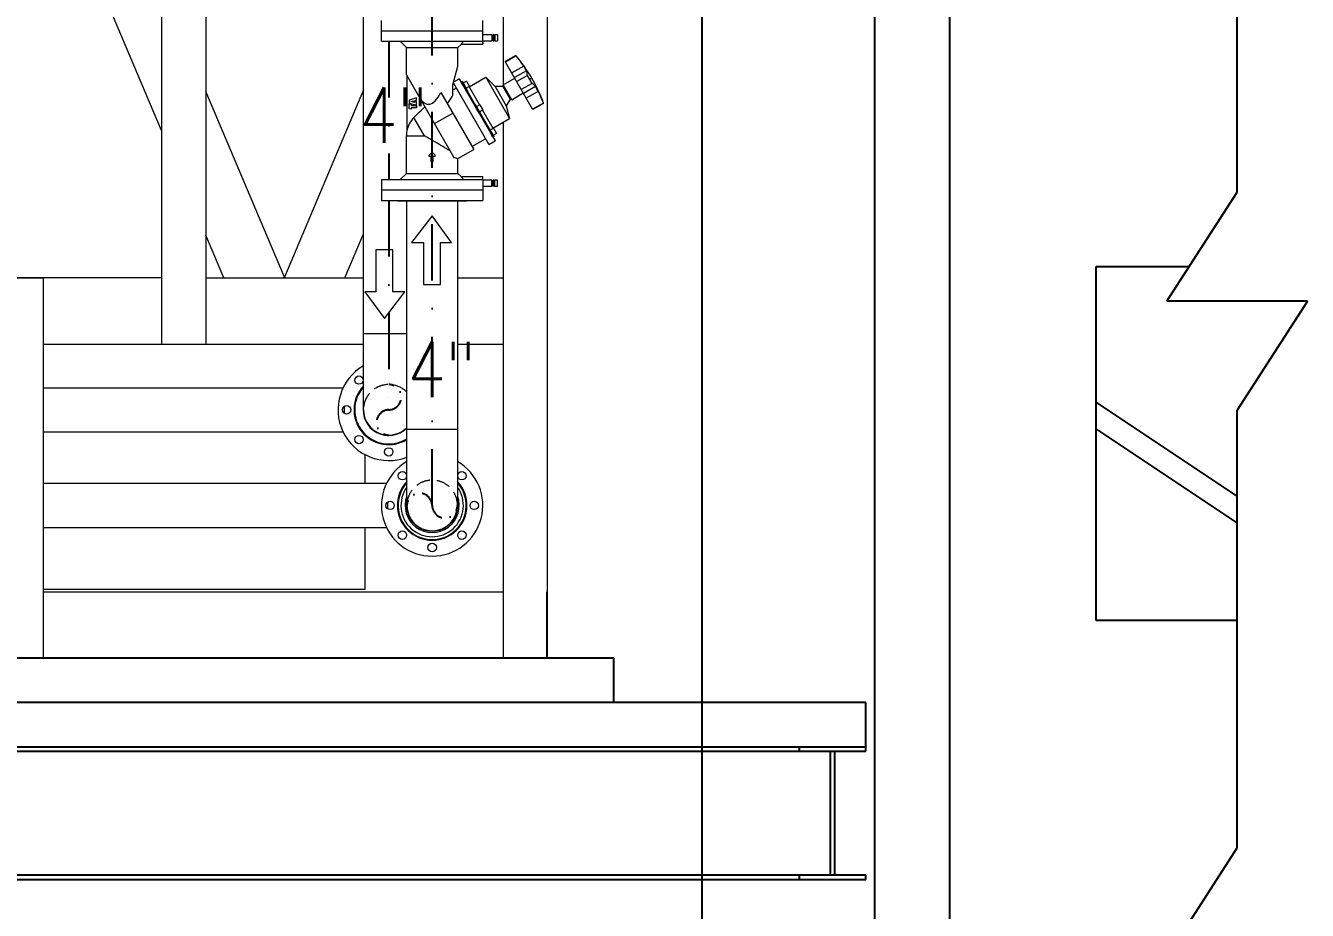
# Model space of a CAD drawing. Header units: millimetres. Extents: x -312439 to 477422, y -331570 to 212570.
# Drawn here: x 350482 to 353376, y 185744 to 187743 of the extents above; entities that cross this region are included whole.
import ezdxf

# ---------------------------------------------------------------- set-up
doc = ezdxf.new("R2010")
doc.units = ezdxf.units.MM
doc.linetypes.add('DASHDOT', pattern=[25.4, 12.7, -6.35, 0, -6.35])
doc.linetypes.add('HIDDEN', pattern=[9.525, 6.35, -3.175])
doc.layers.add('ARCONDTEXTO', color=4, linetype='Continuous')
doc.styles.add('ROMANS', font='romans.shx', dxfattribs={"height": 187.5})

msp = doc.modelspace()

# ---------------------------------------------------------------- linework, layer by layer
at = {"color": 1, "linetype": 'Continuous', "extrusion": (0, 1, 0)}
for p, q in [((352568.512, 184797.744, 0), (352568.512, 189138.975, 0)), ((352398.512, 188928.975, 0), (352398.512, 184590.106, 0)), ((352898.512, 187198.975, 0), (353109.108, 187198.975, 0)), ((352898.512, 186398.975, 0), (352898.512, 187198.975, 0)), ((353216.986, 186680.039, 0), (352898.512, 186892.355, 0)), ((353216.986, 186619.947, 0), (352898.512, 186832.262, 0)), ((353216.986, 186398.975, 0), (352898.512, 186398.975, 0)), ((352378.512, 186103.897, 0), (352378.512, 186213.897, 0)), ((341758.512, 186113.897, 0), (352378.512, 186113.897, 0)), ((352228.512, 186113.897, 0), (352228.512, 186103.897, 0)), ((352298.512, 186103.897, 0), (352298.512, 185823.897, 0)), ((352308.512, 185823.897, 0), (352308.512, 186103.897, 0)), ((352378.512, 185823.897, 0), (341758.512, 185823.897, 0)), ((352228.512, 185823.897, 0), (352228.512, 185813.897, 0)), ((352378.512, 185813.897, 0), (352378.512, 185823.897, 0))]:
    msp.add_line(p, q, dxfattribs=at)
at = {"color": 6, "linetype": 'DASHDOT', "ltscale": 10}
msp.add_line((351399.752, 186658.897, 0), (351399.752, 188418.657, 0), dxfattribs=at)
at = {"color": 2}
for p, q in [((353216.986, 187366.441, 0), (353216.986, 188355.18, 0)), ((353058.412, 187120.275, 0), (353216.986, 187366.441, 0)), ((353375.56, 187120.275, 0), (353058.412, 187120.275, 0)), ((353375.56, 187120.275, 0), (353216.986, 186874.11, 0)), ((353216.986, 185885.371, 0), (353216.986, 186874.11, 0)), ((353058.412, 185639.205, 0), (353216.986, 185885.371, 0))]:
    msp.add_line(p, q, dxfattribs=at)
at = {"color": 3, "linetype": 'Continuous', "lineweight": 0, "extrusion": (0, 1, 0)}
for p, q in [((350788.778, 187505.873, 0), (350506.085, 188175.029, 0)), ((350888.778, 188175.029, 0), (350888.778, 187023.055, 0)), ((351559.752, 188043.219, 0), (351559.752, 187605.661, 0)), ((351659.752, 188043.219, 0), (351659.752, 186313.897, 0)), ((350788.778, 187903.816, 0), (350788.778, 187023.055, 0)), ((351066.025, 187174.654, 0), (350888.778, 187594.212, 0)), ((351244.602, 187597.36, 0), (351066.025, 187174.654, 0)), ((351559.752, 187524.41, 0), (351559.752, 186313.897, 0)), ((351202.669, 187173.055, 0), (351244.602, 187272.313, 0)), ((350929.38, 187173.055, 0), (350888.778, 187269.165, 0)), ((350422.503, 187173.262, 0), (350521.49, 187173.262, 0)), ((350788.778, 187173.055, 0), (350422.503, 187173.055, 0)), ((350521.49, 187173.262, 0), (350521.49, 186313.897, 0)), ((350888.778, 187173.055, 0), (351244.602, 187173.055, 0)), ((351062.241, 187173.055, 0), (351066.025, 187174.654, 0)), ((351066.025, 187173.568, 0), (351064.811, 187173.055, 0)), ((351066.025, 187174.654, 0), (351069.808, 187173.055, 0)), ((351067.239, 187173.055, 0), (351066.025, 187173.568, 0)), ((351456.902, 187173.055, 0), (351559.752, 187173.055, 0)), ((350521.49, 187023.055, 0), (351244.602, 187023.055, 0)), ((351456.902, 187023.055, 0), (351559.752, 187023.055, 0)), ((350521.49, 186924.897, 0), (351198.746, 186924.897, 0)), ((350521.49, 186824.897, 0), (351198.746, 186824.897, 0)), ((350521.49, 186708.897, 0), (351296.746, 186708.897, 0)), ((350521.49, 186608.897, 0), (351296.746, 186608.897, 0)), ((351248.588, 186469.866, 0), (351248.588, 186608.897, 0)), ((350521.49, 186469.866, 0), (351248.588, 186469.866, 0)), ((350521.49, 186463.897, 0), (351559.752, 186463.897, 0)), ((351658.752, 186314.897, 0), (351658.752, 186463.897, 0)), ((351658.752, 186463.897, 0), (351659.752, 186463.897, 0)), ((351559.752, 186314.897, 0), (351658.752, 186314.897, 0))]:
    msp.add_line(p, q, dxfattribs=at)
at = {"color": 5, "linetype": 'Continuous', "lineweight": 0, "extrusion": (0, 1, 0)}
for p, q in [((351244.602, 186874.897, 0), (351244.602, 188008.692, 0)), ((351285.252, 187707.648, 0), (351285.252, 187754.661, 0)), ((351514.252, 187722.898, 0), (351514.252, 187754.661, 0)), ((351285.252, 187730.861, 0), (351514.252, 187730.861, 0)), ((351285.252, 187707.648, 0), (351513.61, 187707.648, 0)), ((351341.461, 187693.596, 0), (351327.409, 187707.648, 0)), ((351514.252, 187722.898, 0), (351534.549, 187722.898, 0)), ((351514.252, 187708.637, 0), (351534.549, 187708.637, 0)), ((351514.252, 187701.195, 0), (351514.252, 187708.637, 0)), ((351534.549, 187722.898, 0), (351534.549, 187708.637, 0)), ((351534.549, 187719.931, 0), (351537.672, 187719.931, 0)), ((351534.549, 187711.604, 0), (351537.672, 187711.604, 0)), ((351537.672, 187722.794, 0), (351537.672, 187708.741, 0)), ((351537.672, 187722.794, 0), (351538.713, 187722.794, 0)), ((351537.672, 187708.741, 0), (351538.713, 187708.741, 0)), ((351538.713, 187722.794, 0), (351538.713, 187708.741, 0)), ((351538.713, 187722.013, 0), (351540.274, 187722.013, 0)), ((351538.713, 187709.522, 0), (351540.274, 187709.522, 0)), ((351540.274, 187722.013, 0), (351541.211, 187722.95, 0)), ((351540.274, 187722.013, 0), (351540.274, 187709.522, 0)), ((351540.274, 187709.522, 0), (351541.211, 187708.585, 0)), ((351541.211, 187722.95, 0), (351541.211, 187708.585, 0)), ((351541.211, 187722.95, 0), (351547.04, 187722.95, 0)), ((351541.211, 187708.585, 0), (351547.04, 187708.585, 0)), ((351547.04, 187722.95, 0), (351547.04, 187708.585, 0)), ((351341.461, 187631.449, 0), (351341.461, 187693.596, 0)), ((351341.461, 187693.596, 0), (351458.043, 187693.596, 0)), ((351458.043, 187693.596, 0), (351465.641, 187701.195, 0)), ((351458.043, 187651.505, 0), (351458.043, 187693.596, 0)), ((351465.641, 187701.195, 0), (351514.252, 187701.195, 0)), ((351446.593, 187608.773, 0), (351458.043, 187651.505, 0)), ((351588.898, 187675.374, 0), (351564.591, 187661.34, 0)), ((351565.027, 187660.584, 0), (351564.591, 187661.34, 0)), ((351589.335, 187674.617, 0), (351565.027, 187660.584, 0)), ((351626.608, 187553.922, 0), (351565.027, 187660.584, 0)), ((351606.384, 187651.493, 0), (351579.303, 187635.858, 0)), ((351589.335, 187674.617, 0), (351588.898, 187675.374, 0)), ((351612.499, 187640.902, 0), (351606.384, 187651.493, 0)), ((351341.461, 187631.449, 0), (351449.046, 187445.106, 0)), ((351342.502, 187629.646, 0), (351342.502, 187504.398, 0)), ((351448.519, 187615.961, 0), (351460.57, 187622.918, 0)), ((351460.57, 187622.918, 0), (351541.761, 187482.292, 0)), ((351466.03, 187615.121, 0), (351460.57, 187622.918, 0)), ((351483.324, 187604.325, 0), (351520.901, 187626.02, 0)), ((351541.704, 187605.217, 0), (351520.901, 187626.02, 0)), ((351520.901, 187626.02, 0), (351574.612, 187532.99, 0)), ((351560.047, 187608.837, 0), (351586.189, 187623.93, 0)), ((351612.499, 187640.902, 0), (351585.417, 187625.267, 0)), ((351614.921, 187630.301, 0), (351590.613, 187616.267, 0)), ((351625.33, 187612.272, 0), (351614.921, 187630.301, 0)), ((351624.664, 187623.907, 0), (351620.125, 187621.287, 0)), ((351419.236, 187591.669, 0), (351493.586, 187462.891, 0)), ((351446.593, 187586.061, 0), (351446.593, 187608.773, 0)), ((351446.593, 187597.421, 0), (351453.964, 187601.676, 0)), ((351447.63, 187612.646, 0), (351527.608, 187474.121, 0)), ((351468.016, 187616.267, 0), (351465.404, 187614.76, 0)), ((351480.447, 187594.736, 0), (351468.016, 187616.267, 0)), ((351470.618, 187611.76, 0), (351468.645, 187610.621, 0)), ((351477.049, 187617.276, 0), (351469.837, 187613.112, 0)), ((351475.822, 187602.746, 0), (351473.849, 187601.606, 0)), ((351483.815, 187605.557, 0), (351476.603, 187601.393, 0)), ((351477.049, 187617.276, 0), (351483.815, 187605.557, 0)), ((351478.507, 187595.124, 0), (351497.378, 187562.438, 0)), ((351483.324, 187604.325, 0), (351482.201, 187604.626, 0)), ((351483.324, 187604.325, 0), (351506.797, 187563.669, 0)), ((351541.704, 187605.217, 0), (351566.998, 187561.407, 0)), ((351558.983, 187605.217, 0), (351541.704, 187605.217, 0)), ((351558.983, 187605.217, 0), (351561.348, 187606.583, 0)), ((351558.983, 187605.217, 0), (351575.638, 187576.371, 0)), ((351579.304, 187575.483, 0), (351560.047, 187608.837, 0)), ((351579.304, 187575.483, 0), (351605.446, 187590.576, 0)), ((351625.33, 187612.272, 0), (351601.022, 187598.238, 0)), ((351633.299, 187604.874, 0), (351606.218, 187589.239, 0)), ((351639.414, 187594.283, 0), (351612.333, 187578.648, 0)), ((351639.414, 187594.283, 0), (351633.299, 187604.874, 0)), ((351364.361, 187579.408, 0), (351347.706, 187574.469, 0)), ((351347.706, 187574.469, 0), (351347.706, 187567.841, 0)), ((351347.706, 187567.841, 0), (351364.361, 187562.902, 0)), ((351347.706, 187555.123, 0), (351347.706, 187566.454, 0)), ((351347.706, 187566.454, 0), (351352.305, 187565.084, 0)), ((351351.834, 187571.158, 0), (351364.361, 187574.151, 0)), ((351360.063, 187569.212, 0), (351351.834, 187571.158, 0)), ((351352.305, 187565.084, 0), (351352.305, 187562.392, 0)), ((351352.305, 187562.392, 0), (351364.361, 187562.392, 0)), ((351360.063, 187572.462, 0), (351360.063, 187569.212, 0)), ((351364.361, 187571.158, 0), (351360.063, 187572.462, 0)), ((351364.361, 187574.151, 0), (351364.361, 187579.408, 0)), ((351364.361, 187562.902, 0), (351364.361, 187571.158, 0)), ((351364.361, 187562.392, 0), (351364.361, 187557.431, 0)), ((351498.665, 187563.181, 0), (351496.692, 187562.042, 0)), ((351509.074, 187545.152, 0), (351498.665, 187563.181, 0)), ((351507.698, 187564.19, 0), (351500.487, 187560.026, 0)), ((351507.698, 187564.19, 0), (351514.464, 187552.471, 0)), ((351575.638, 187576.371, 0), (351566.998, 187561.407, 0)), ((351566.998, 187561.407, 0), (351574.612, 187532.99, 0)), ((351575.638, 187576.371, 0), (351578.003, 187577.736, 0)), ((351650.916, 187567.956, 0), (351626.608, 187553.922, 0)), ((351651.353, 187567.2, 0), (351627.045, 187553.166, 0)), ((351651.353, 187567.2, 0), (351650.916, 187567.956, 0)), ((351352.305, 187553.774, 0), (351347.706, 187555.123, 0)), ((351352.305, 187557.431, 0), (351352.305, 187553.774, 0)), ((351364.361, 187557.431, 0), (351352.305, 187557.431, 0)), ((351382.331, 187494.054, 0), (351358.593, 187535.17, 0)), ((351405.041, 187521.324, 0), (351446.147, 187545.057, 0)), ((351509.074, 187545.152, 0), (351507.101, 187544.013, 0)), ((351514.464, 187552.471, 0), (351507.253, 187548.307, 0)), ((351507.787, 187544.409, 0), (351526.658, 187511.723, 0)), ((351513.563, 187551.95, 0), (351537.035, 187511.295, 0)), ((351537.035, 187511.295, 0), (351574.612, 187532.99, 0)), ((351627.045, 187553.166, 0), (351626.608, 187553.922, 0)), ((351539.724, 187492.066, 0), (351527.293, 187513.597, 0)), ((351531.917, 187505.587, 0), (351529.943, 187504.448, 0)), ((351538.348, 187511.103, 0), (351531.136, 187506.94, 0)), ((351537.035, 187511.295, 0), (351536.734, 187510.172, 0)), ((351538.348, 187511.103, 0), (351545.114, 187499.384, 0)), ((351341.461, 187409.012, 0), (351341.461, 187494.054, 0)), ((351341.461, 187494.054, 0), (351382.331, 187494.054, 0)), ((351489.682, 187469.652, 0), (351520.061, 187487.192, 0)), ((351527.608, 187474.121, 0), (351541.761, 187482.292, 0)), ((351537.121, 187496.573, 0), (351535.148, 187495.433, 0)), ((351539.724, 187492.066, 0), (351537.112, 187490.558, 0)), ((351537.738, 187490.919, 0), (351541.761, 187482.292, 0)), ((351545.114, 187499.384, 0), (351537.902, 187495.221, 0)), ((351393.248, 187450.457, 0), (351399.753, 187456.959, 0)), ((351393.248, 187447.168, 0), (351393.248, 187450.457, 0)), ((351397.805, 187447.168, 0), (351393.248, 187447.168, 0)), ((351397.805, 187434.722, 0), (351397.805, 187447.168, 0)), ((351399.753, 187456.959, 0), (351406.259, 187450.457, 0)), ((351406.259, 187447.168, 0), (351401.698, 187447.168, 0)), ((351401.698, 187434.722, 0), (351401.698, 187447.168, 0)), ((351406.259, 187447.168, 0), (351406.259, 187450.457, 0)), ((351458.043, 187442.371, 0), (351493.586, 187462.891, 0)), ((351401.698, 187434.722, 0), (351397.805, 187434.722, 0)), ((351458.043, 187409.012, 0), (351458.043, 187442.371, 0)), ((351285.252, 187394.959, 0), (351513.61, 187394.959, 0)), ((351285.252, 187394.959, 0), (351285.252, 187347.947, 0)), ((351341.461, 187409.012, 0), (351327.409, 187394.959, 0)), ((351341.461, 187409.012, 0), (351458.043, 187409.012, 0)), ((351458.043, 187409.012, 0), (351465.641, 187401.413, 0)), ((351514.252, 187401.413, 0), (351465.641, 187401.413, 0)), ((351514.252, 187393.971, 0), (351514.252, 187401.413, 0)), ((351534.549, 187393.971, 0), (351514.252, 187393.971, 0)), ((351534.549, 187379.71, 0), (351534.549, 187393.971, 0)), ((351537.672, 187391.004, 0), (351534.549, 187391.004, 0)), ((351537.672, 187379.814, 0), (351537.672, 187393.866, 0)), ((351538.713, 187393.866, 0), (351537.672, 187393.866, 0)), ((351538.713, 187379.814, 0), (351538.713, 187393.866, 0)), ((351540.274, 187393.086, 0), (351538.713, 187393.086, 0)), ((351540.274, 187393.086, 0), (351541.211, 187394.023, 0)), ((351540.274, 187380.595, 0), (351540.274, 187393.086, 0)), ((351541.211, 187379.658, 0), (351541.211, 187394.023, 0)), ((351547.04, 187394.023, 0), (351541.211, 187394.023, 0)), ((351547.04, 187379.658, 0), (351547.04, 187394.023, 0)), ((351285.252, 187371.747, 0), (351514.252, 187371.747, 0)), ((351534.549, 187379.71, 0), (351514.252, 187379.71, 0)), ((351514.252, 187379.71, 0), (351514.252, 187347.947, 0)), ((351537.672, 187382.677, 0), (351534.549, 187382.677, 0)), ((351538.713, 187379.814, 0), (351537.672, 187379.814, 0)), ((351540.274, 187380.595, 0), (351538.713, 187380.595, 0)), ((351540.274, 187380.595, 0), (351541.211, 187379.658, 0)), ((351547.04, 187379.658, 0), (351541.211, 187379.658, 0)), ((351285.252, 187347.947, 0), (351514.252, 187347.947, 0)), ((351322.852, 187346.347, 0), (351321.252, 187347.947, 0)), ((351476.652, 187346.347, 0), (351322.852, 187346.347, 0)), ((351342.602, 186658.897, 0), (351342.602, 187346.347, 0)), ((351456.902, 187346.347, 0), (351456.902, 186658.897, 0)), ((351476.652, 187346.347, 0), (351478.252, 187347.947, 0)), ((351342.602, 187046.347, 0), (351244.602, 187046.347, 0)), ((351201.752, 186866.819, 0), (351201.752, 186882.975, 0)), ((351456.902, 186830.347, 0), (351342.602, 186830.347, 0)), ((351248.588, 186708.897, 0), (351248.588, 186773.487, 0)), ((351299.752, 186650.819, 0), (351299.752, 186666.975, 0)), ((341758.512, 185813.897, 0), (352378.512, 185813.897, 0))]:
    msp.add_line(p, q, dxfattribs=at)
at = {"color": 1, "linetype": 'Continuous', "extrusion": (-1.96573e-18, -6.77431e-32, -1)}
msp.add_line((352008.512, 187768.975, 0), (352008.512, 184704.679, 0), dxfattribs=at)
at = {"color": 6, "linetype": 'DASHDOT', "ltscale": 10, "extrusion": (0, 1, 0)}
for p, q in [((351301.749, 187707.648, 0), (351301.75, 187394.959, 0)), ((351301.75, 187347.947, 0), (351301.752, 186874.897, 0))]:
    msp.add_line(p, q, dxfattribs=at)
at = {"color": 4, "linetype": 'Continuous', "lineweight": 0}
for p, q in [((351399.572, 187313.151, 0), (351353.272, 187253.073, 0)), ((351443.426, 187253.073, 0), (351399.572, 187313.151, 0)), ((351353.272, 187253.073, 0), (351380.394, 187253.073, 0)), ((351380.394, 187253.073, 0), (351380.394, 187157.754, 0)), ((351418.749, 187157.754, 0), (351418.749, 187253.073, 0)), ((351418.749, 187253.073, 0), (351443.426, 187253.073, 0)), ((351380.394, 187157.754, 0), (351418.749, 187157.754, 0))]:
    msp.add_line(p, q, dxfattribs=at)
at = {"color": 1, "linetype": 'Continuous', "lineweight": 0}
for p, q in [((351272.663, 187236.59, 0), (351272.663, 187141.27, 0)), ((351311.018, 187236.59, 0), (351272.663, 187236.59, 0)), ((351311.018, 187141.27, 0), (351311.018, 187236.59, 0)), ((351247.986, 187141.27, 0), (351291.841, 187081.192, 0)), ((351272.663, 187141.27, 0), (351247.986, 187141.27, 0)), ((351291.841, 187081.192, 0), (351338.141, 187141.27, 0)), ((351338.141, 187141.27, 0), (351311.018, 187141.27, 0))]:
    msp.add_line(p, q, dxfattribs=at)
at = {"extrusion": (0, 1, 0)}
for p, q in [((351809.752, 186313.897, 0), (350422.503, 186313.897, 0)), ((351809.752, 186213.897, 0), (351809.752, 186313.897, 0)), ((352378.512, 186213.897, 0), (341758.512, 186213.897, 0))]:
    msp.add_line(p, q, dxfattribs=at)
at = {"color": 1, "linetype": 'Continuous', "extrusion": (-1.0019e-18, -8.79619e-33, -1)}
msp.add_line((352378.512, 186213.897, 0), (341758.512, 186213.897, 0), dxfattribs=at)
at = {"color": 1, "linetype": 'Continuous', "extrusion": (-1.30866e-18, -6.9466e-33, -1)}
for p, q in [((341758.512, 186103.897, 0), (352378.512, 186103.897, 0)), ((341758.512, 185813.897, 0), (352378.512, 185813.897, 0))]:
    msp.add_line(p, q, dxfattribs=at)
at = {"color": 5, "linetype": 'Continuous', "lineweight": 0}
for centre in [(351234.577, 186942.072, 0), (351206.752, 186874.897, 0), (351234.577, 186807.722, 0), (351301.752, 186779.897, 0), (351332.577, 186726.072, 0), (351466.927, 186726.072, 0), (351304.752, 186658.897, 0), (351494.752, 186658.897, 0), (351332.577, 186591.722, 0), (351466.927, 186591.722, 0), (351399.752, 186563.897, 0)]:
    msp.add_circle(centre, 9.5, dxfattribs=at)
for centre, radius, start, end in [((351300.141, 187436.544, 0), 374.727, 20.405932, 39.594077), ((351399.752, 187494.054, 0), 58.177, 135.030075, 169.75839), ((351399.752, 187494.054, 0), 58.291, 169.155937, 180), ((351301.752, 186874.897, 0), 114.5, 119.942236, 290.901874), ((351301.752, 186874.897, 0), 78.5, 136.721117, 301.35789), ((351301.752, 186874.897, 0), 76.9, 138.002408, 302.087203), ((351301.752, 186874.897, 0), 58, 170.178792, 314.773845), ((351301.752, 186874.897, 0), 57.15, 180, 315.625635), ((351399.752, 186658.897, 0), 114.5, 119.942236, 60.057762), ((351399.752, 186658.897, 0), 78.5, 136.721117, 43.278865), ((351399.752, 186658.897, 0), 76.9, 138.002408, 41.99756), ((351399.752, 186658.897, 0), 70.507, 144.150764, 35.849236), ((351399.752, 186658.897, 0), 61, 159.534886, 20.465114), ((351399.752, 186658.897, 0), 58, 170.178792, 9.821224), ((351399.752, 186658.897, 0), 57.15, 180, 0)]:
    msp.add_arc(centre, radius, start, end, dxfattribs=at)
at = {"color": 1, "linetype": 'HIDDEN', "lineweight": 0, "ltscale": 5}
for centre, start in [((351301.752, 186874.897, 0), 44.374365), ((351399.752, 186658.897, 0), 0)]:
    msp.add_arc(centre, 57.15, start, 180, dxfattribs=at)
at = {"color": 6, "linetype": 'DASHDOT', "ltscale": 3}
for centre, radius, start, end in [((351301.412, 186903.472, 0), 28.577, 270.681855, 89.318802), ((351302.625, 186846.322, 0), 28.588, 91.750856, 268.249144), ((351371.177, 186658.024, 0), 28.588, 1.750856, 178.249144), ((351428.327, 186659.237, 0), 28.577, 180.681855, 359.318802)]:
    msp.add_arc(centre, radius, start, end, dxfattribs=at)
at = {"color": 5, "linetype": 'Continuous', "lineweight": 0}
for centre, major_axis, ratio, start_param, end_param in [((351294.867, 187445.679, 0), (-323.422, -186.728), 0.93969262, 3.20569733, 3.28752786), ((351285.649, 187461.644, 0), (323.422, 186.728), 0.34202014, 6.1372501, 6.21908063), ((351399.752, 187794.781, 0), (9.104, 229.907), 0.25042958, 2.7639884, 3.63922603), ((351314.633, 187411.444, 0), (-323.422, -186.728), 0.34202014, 3.20569733, 3.28752786), ((351305.416, 187427.408, 0), (-323.422, -186.728), 0.93969262, 2.99565744, 3.07748797)]:
    msp.add_ellipse(centre, major_axis=major_axis, ratio=ratio, start_param=start_param, end_param=end_param, dxfattribs=at)
for points, knots in [([(351465.641, 187701.195, 0), (351465.641, 187701.195, 0), (351465.675, 187701.238, 0), (351465.774, 187701.365, 0), (351465.816, 187701.418, 0), (351465.915, 187701.545, 0), (351465.974, 187701.619, 0), (351466.17, 187701.869, 0), (351466.332, 187702.072, 0), (351466.617, 187702.427, 0), (351466.719, 187702.554, 0), (351466.938, 187702.825, 0), (351467.055, 187702.968, 0), (351467.421, 187703.416, 0), (351467.688, 187703.74, 0), (351468.267, 187704.431, 0), (351468.58, 187704.8, 0), (351469.571, 187705.956, 0), (351470.295, 187706.782, 0), (351471.076, 187707.648, 0)], [0.0148669179, 0.0148669179, 0.0148669179, 0.0148669179, 0.0167201332, 0.0167201332, 0.0176467408, 0.0176467408, 0.0185733484, 0.0185733484, 0.0204265637, 0.0204265637, 0.0213531713, 0.0213531713, 0.0222797789, 0.0222797789, 0.0241329942, 0.0241329942, 0.0259862094, 0.0259862094, 0.0296926399, 0.0296926399, 0.0296926399, 0.0296926399]), ([(351513.61, 187707.648, 0), (351513.682, 187706.651, 0), (351513.758, 187705.756, 0), (351513.852, 187704.761, 0), (351513.871, 187704.568, 0), (351513.908, 187704.195, 0), (351513.927, 187704.015, 0), (351513.981, 187703.499, 0), (351514.015, 187703.189, 0), (351514.077, 187702.631, 0), (351514.106, 187702.384, 0), (351514.157, 187701.956, 0), (351514.179, 187701.774, 0), (351514.233, 187701.34, 0), (351514.252, 187701.195, 0), (351514.252, 187701.195, 0)], [0, 0, 0, 0, 0.0034182904, 0.0034182904, 0.004272863, 0.004272863, 0.0051274356, 0.0051274356, 0.0068365808, 0.0068365808, 0.0085457261, 0.0085457261, 0.0102548713, 0.0102548713, 0.0136731617, 0.0136731617, 0.0136731617, 0.0136731617]), ([(351514.252, 187708.637, 0), (351514.252, 187708.637, 0), (351514.249, 187708.684, 0), (351514.24, 187708.82, 0), (351514.237, 187708.876, 0), (351514.229, 187709.012, 0), (351514.224, 187709.091, 0), (351514.209, 187709.36, 0), (351514.197, 187709.579, 0), (351514.17, 187710.097, 0), (351514.155, 187710.398, 0), (351514.126, 187711.056, 0), (351514.112, 187711.415, 0), (351514.091, 187711.999, 0), (351514.085, 187712.202, 0), (351514.073, 187712.613, 0), (351514.062, 187713.034, 0), (351514.052, 187713.471, 0), (351514.044, 187713.918, 0), (351514.041, 187714.147, 0), (351514.032, 187714.837, 0), (351514.029, 187715.3, 0), (351514.029, 187716.23, 0), (351514.032, 187716.703, 0), (351514.044, 187717.617, 0), (351514.052, 187718.062, 0), (351514.067, 187718.709, 0), (351514.073, 187718.923, 0), (351514.085, 187719.336, 0), (351514.091, 187719.536, 0), (351514.111, 187720.115, 0), (351514.126, 187720.475, 0), (351514.155, 187721.141, 0), (351514.17, 187721.437, 0), (351514.19, 187721.824, 0), (351514.196, 187721.944, 0), (351514.208, 187722.164, 0), (351514.214, 187722.266, 0), (351514.229, 187722.534, 0), (351514.238, 187722.669, 0), (351514.249, 187722.851, 0), (351514.252, 187722.898, 0), (351514.252, 187722.898, 0)], [0, 0, 0, 0, 0.0013388378, 0.0013388378, 0.0020082567, 0.0020082567, 0.0026776756, 0.0026776756, 0.0040165134, 0.0040165134, 0.0053553513, 0.0053553513, 0.0066941891, 0.0066941891, 0.007363608, 0.007363608, 0.0080330269, 0.0087024458, 0.0087024458, 0.0093718647, 0.0093718647, 0.0107107025, 0.0107107025, 0.0120495403, 0.0120495403, 0.0133883781, 0.0133883781, 0.014057797, 0.014057797, 0.014727216, 0.014727216, 0.0160660538, 0.0160660538, 0.0174048916, 0.0174048916, 0.0180743105, 0.0180743105, 0.0187437294, 0.0187437294, 0.0200825672, 0.0200825672, 0.021421405, 0.021421405, 0.021421405, 0.021421405]), ([(351466.009, 187613.498, 0), (351465.923, 187613.646, 0), (351465.845, 187613.783, 0), (351465.709, 187614.03, 0), (351465.65, 187614.14, 0), (351465.5, 187614.431, 0), (351465.435, 187614.572, 0), (351465.39, 187614.718, 0), (351465.389, 187614.751, 0), (351465.404, 187614.76, 0)], [0.01624722761, 0.01624722761, 0.01624722761, 0.01624722761, 0.01722496292, 0.01722496292, 0.01820269822, 0.01820269822, 0.02015816883, 0.02015816883, 0.02145467472, 0.02145467472, 0.02145467472, 0.02145467472]), ([(351473.849, 187601.606, 0), (351473.503, 187602.088, 0), (351473.145, 187602.593, 0), (351472.59, 187603.386, 0), (351472.401, 187603.658, 0), (351472.02, 187604.209, 0), (351471.829, 187604.486, 0), (351471.258, 187605.321, 0), (351470.877, 187605.884, 0), (351470.305, 187606.737, 0), (351470.115, 187607.022, 0), (351469.742, 187607.584, 0), (351469.375, 187608.139, 0), (351469.021, 187608.681, 0), (351468.672, 187609.217, 0), (351468.5, 187609.483, 0), (351468, 187610.26, 0), (351467.69, 187610.747, 0), (351467.259, 187611.433, 0), (351467.122, 187611.655, 0), (351466.857, 187612.081, 0), (351466.732, 187612.286, 0), (351466.382, 187612.862, 0), (351466.179, 187613.202, 0), (351466.009, 187613.498, 0)], [0.00058138, 0.00058138, 0.00058138, 0.00058138, 0.002539611, 0.002539611, 0.0035187265, 0.0035187265, 0.0044978419, 0.0044978419, 0.0064560729, 0.0064560729, 0.0074351884, 0.0074351884, 0.0084143038, 0.0093934193, 0.0093934193, 0.0103725348, 0.0103725348, 0.0123307657, 0.0123307657, 0.0133098812, 0.0133098812, 0.0142889967, 0.0142889967, 0.0162472276, 0.0162472276, 0.0162472276, 0.0162472276]), ([(351446.593, 187586.061, 0), (351445.615, 187584.556, 0), (351444.609, 187583.017, 0), (351442.546, 187579.885, 0), (351441.49, 187578.292, 0), (351438.246, 187573.446, 0), (351435.986, 187570.127, 0), (351433.621, 187566.753, 0)], [0.0222342018, 0.0222342018, 0.0222342018, 0.0222342018, 0.0285809869, 0.0285809869, 0.0349277719, 0.0349277719, 0.047621342, 0.047621342, 0.047621342, 0.047621342]), ([(351501.165, 187552.605, 0), (351500.995, 187552.899, 0), (351500.826, 187553.195, 0), (351500.489, 187553.789, 0), (351500.322, 187554.086, 0), (351499.834, 187554.961, 0), (351499.523, 187555.531, 0), (351499.076, 187556.365, 0), (351498.93, 187556.641, 0), (351498.65, 187557.176, 0), (351498.516, 187557.435, 0), (351498.131, 187558.19, 0), (351497.898, 187558.661, 0), (351497.479, 187559.54, 0), (351497.3, 187559.934, 0), (351497.076, 187560.457, 0), (351497.009, 187560.62, 0), (351496.891, 187560.923, 0), (351496.839, 187561.063, 0), (351496.711, 187561.44, 0), (351496.66, 187561.637, 0), (351496.624, 187561.923, 0), (351496.64, 187562.012, 0), (351496.692, 187562.042, 0)], [0.0156622181, 0.0156622181, 0.0156622181, 0.0156622181, 0.0166401895, 0.0166401895, 0.0176181608, 0.0176181608, 0.0195741034, 0.0195741034, 0.0205520747, 0.0205520747, 0.021530046, 0.021530046, 0.0234859886, 0.0234859886, 0.0254419312, 0.0254419312, 0.0264199025, 0.0264199025, 0.0273978738, 0.0273978738, 0.0293538164, 0.0293538164, 0.031309759, 0.031309759, 0.031309759, 0.031309759]), ([(351507.101, 187544.013, 0), (351507.049, 187543.983, 0), (351506.966, 187544.012, 0), (351506.794, 187544.142, 0), (351506.729, 187544.199, 0), (351506.583, 187544.343, 0), (351506.502, 187544.43, 0), (351506.239, 187544.73, 0), (351506.038, 187544.982, 0), (351505.582, 187545.59, 0), (351505.325, 187545.949, 0), (351504.779, 187546.743, 0), (351504.488, 187547.18, 0), (351504.023, 187547.897, 0), (351503.863, 187548.146, 0), (351503.54, 187548.655, 0), (351503.214, 187549.176, 0), (351502.879, 187549.721, 0), (351502.539, 187550.279, 0), (351502.366, 187550.565, 0), (351501.848, 187551.432, 0), (351501.505, 187552.016, 0), (351501.165, 187552.605, 0)], [0.0000001979, 0.0000001979, 0.0000001979, 0.0000001979, 0.0019579504, 0.0019579504, 0.0029368267, 0.0029368267, 0.003915703, 0.003915703, 0.0058734555, 0.0058734555, 0.007831208, 0.007831208, 0.0097889606, 0.0097889606, 0.0107678368, 0.0107678368, 0.0117467131, 0.0127255894, 0.0127255894, 0.0137044656, 0.0137044656, 0.0156622181, 0.0156622181, 0.0156622181, 0.0156622181]), ([(351536.322, 187491.712, 0), (351536.237, 187491.859, 0), (351536.146, 187492.02, 0), (351535.95, 187492.369, 0), (351535.846, 187492.556, 0), (351535.522, 187493.148, 0), (351535.288, 187493.585, 0), (351534.908, 187494.303, 0), (351534.775, 187494.555, 0), (351534.506, 187495.071, 0), (351534.369, 187495.336, 0), (351533.951, 187496.149, 0), (351533.662, 187496.716, 0), (351533.065, 187497.904, 0), (351532.765, 187498.507, 0), (351532.317, 187499.419, 0), (351532.168, 187499.725, 0), (351531.869, 187500.34, 0), (351531.719, 187500.65, 0), (351531.28, 187501.567, 0), (351530.997, 187502.164, 0), (351530.451, 187503.333, 0), (351530.187, 187503.908, 0), (351529.943, 187504.448, 0)], [0.0156624186, 0.0156624186, 0.0156624186, 0.0156624186, 0.0166406399, 0.0166406399, 0.0176188611, 0.0176188611, 0.0195753035, 0.0195753035, 0.0205535247, 0.0205535247, 0.021531746, 0.021531746, 0.0234881884, 0.0234881884, 0.0254446308, 0.0254446308, 0.0264228521, 0.0264228521, 0.0274010733, 0.0274010733, 0.0293575157, 0.0293575157, 0.0313139582, 0.0313139582, 0.0313139582, 0.0313139582]), ([(351440.691, 187459.576, 0), (351438.736, 187460.732, 0), (351436.662, 187461.957, 0), (351433.375, 187463.898, 0), (351432.26, 187464.557, 0), (351429.998, 187465.893, 0), (351428.851, 187466.571, 0), (351425.36, 187468.634, 0), (351422.969, 187470.046, 0), (351419.902, 187471.858, 0), (351419.284, 187472.223, 0), (351418.042, 187472.957, 0), (351417.416, 187473.327, 0), (351415.533, 187474.439, 0), (351414.274, 187475.183, 0), (351410.485, 187477.422, 0), (351407.942, 187478.924, 0), (351402.825, 187481.947, 0), (351400.251, 187483.468, 0), (351397.012, 187485.381, 0), (351396.363, 187485.764, 0), (351395.068, 187486.529, 0), (351394.422, 187486.911, 0), (351392.488, 187488.053, 0), (351391.205, 187488.811, 0), (351388.649, 187490.321, 0), (351387.377, 187491.073, 0), (351385.478, 187492.195, 0), (351384.847, 187492.568, 0), (351383.901, 187493.126, 0), (351383.429, 187493.405, 0), (351382.958, 187493.683, 0), (351382.644, 187493.869, 0), (351382.486, 187493.963, 0), (351382.331, 187494.054, 0)], [0.0119588571, 0.0119588571, 0.0119588571, 0.0119588571, 0.0205430368, 0.0205430368, 0.0248351266, 0.0248351266, 0.0291272165, 0.0291272165, 0.0377113962, 0.0377113962, 0.0398574411, 0.0398574411, 0.042003486, 0.042003486, 0.0462955759, 0.0462955759, 0.0548797556, 0.0548797556, 0.0634639353, 0.0634639353, 0.0656099802, 0.0656099802, 0.0677560251, 0.0677560251, 0.072048115, 0.072048115, 0.0763402048, 0.0763402048, 0.0784862497, 0.0784862497, 0.0795592722, 0.0800957834, 0.0800957834, 0.0806322947, 0.0806322947, 0.0806322947, 0.0806322947]), ([(351537.112, 187490.558, 0), (351537.108, 187490.556, 0), (351537.104, 187490.555, 0), (351537.082, 187490.56, 0), (351537.035, 187490.596, 0), (351536.959, 187490.693, 0), (351536.869, 187490.819, 0), (351536.816, 187490.897, 0), (351536.637, 187491.176, 0), (351536.492, 187491.417, 0), (351536.322, 187491.712, 0)], [0.01044594522, 0.01044594522, 0.01044594522, 0.01044594522, 0.01076803651, 0.01076803651, 0.01174691294, 0.01272578937, 0.01272578937, 0.01370466579, 0.01370466579, 0.01566241864, 0.01566241864, 0.01566241864, 0.01566241864]), ([(351449.046, 187445.106, 0), (351450.511, 187444.708, 0), (351451.797, 187444.334, 0), (351454.026, 187443.664, 0), (351454.968, 187443.369, 0), (351455.924, 187443.063, 0), (351456.105, 187443.006, 0), (351456.442, 187442.897, 0), (351456.599, 187442.846, 0), (351457.034, 187442.704, 0), (351457.274, 187442.625, 0), (351457.85, 187442.435, 0), (351458.043, 187442.371, 0), (351458.043, 187442.371, 0)], [0, 0, 0, 0, 0.0078859085, 0.0078859085, 0.0157718169, 0.0157718169, 0.017743294, 0.017743294, 0.0197147711, 0.0197147711, 0.0236577254, 0.0236577254, 0.0315436338, 0.0315436338, 0.0315436338, 0.0315436338]), ([(351465.641, 187401.413, 0), (351465.641, 187401.413, 0), (351465.675, 187401.37, 0), (351465.774, 187401.243, 0), (351465.816, 187401.19, 0), (351465.915, 187401.063, 0), (351465.974, 187400.989, 0), (351466.17, 187400.739, 0), (351466.332, 187400.536, 0), (351466.617, 187400.181, 0), (351466.719, 187400.054, 0), (351466.938, 187399.783, 0), (351467.055, 187399.64, 0), (351467.421, 187399.192, 0), (351467.688, 187398.868, 0), (351468.267, 187398.177, 0), (351468.58, 187397.807, 0), (351469.571, 187396.652, 0), (351470.295, 187395.826, 0), (351471.076, 187394.959, 0)], [0.0148669179, 0.0148669179, 0.0148669179, 0.0148669179, 0.0167201332, 0.0167201332, 0.0176467408, 0.0176467408, 0.0185733484, 0.0185733484, 0.0204265637, 0.0204265637, 0.0213531713, 0.0213531713, 0.0222797789, 0.0222797789, 0.0241329942, 0.0241329942, 0.0259862094, 0.0259862094, 0.0296926399, 0.0296926399, 0.0296926399, 0.0296926399]), ([(351513.61, 187394.959, 0), (351513.682, 187395.957, 0), (351513.758, 187396.852, 0), (351513.852, 187397.847, 0), (351513.871, 187398.04, 0), (351513.908, 187398.413, 0), (351513.927, 187398.593, 0), (351513.981, 187399.109, 0), (351514.015, 187399.419, 0), (351514.077, 187399.977, 0), (351514.106, 187400.223, 0), (351514.157, 187400.652, 0), (351514.179, 187400.834, 0), (351514.233, 187401.268, 0), (351514.252, 187401.413, 0), (351514.252, 187401.413, 0)], [0, 0, 0, 0, 0.0034182904, 0.0034182904, 0.004272863, 0.004272863, 0.0051274356, 0.0051274356, 0.0068365808, 0.0068365808, 0.0085457261, 0.0085457261, 0.0102548713, 0.0102548713, 0.0136731617, 0.0136731617, 0.0136731617, 0.0136731617]), ([(351514.252, 187393.971, 0), (351514.252, 187393.971, 0), (351514.249, 187393.924, 0), (351514.24, 187393.788, 0), (351514.237, 187393.732, 0), (351514.229, 187393.596, 0), (351514.224, 187393.516, 0), (351514.209, 187393.248, 0), (351514.197, 187393.029, 0), (351514.17, 187392.511, 0), (351514.155, 187392.21, 0), (351514.126, 187391.552, 0), (351514.112, 187391.193, 0), (351514.091, 187390.609, 0), (351514.085, 187390.406, 0), (351514.073, 187389.995, 0), (351514.062, 187389.574, 0), (351514.052, 187389.137, 0), (351514.044, 187388.69, 0), (351514.041, 187388.461, 0), (351514.032, 187387.771, 0), (351514.029, 187387.308, 0), (351514.029, 187386.378, 0), (351514.032, 187385.905, 0), (351514.044, 187384.991, 0), (351514.052, 187384.546, 0), (351514.067, 187383.898, 0), (351514.073, 187383.685, 0), (351514.085, 187383.272, 0), (351514.091, 187383.072, 0), (351514.111, 187382.493, 0), (351514.126, 187382.132, 0), (351514.155, 187381.467, 0), (351514.17, 187381.171, 0), (351514.19, 187380.784, 0), (351514.196, 187380.664, 0), (351514.208, 187380.443, 0), (351514.214, 187380.342, 0), (351514.229, 187380.074, 0), (351514.238, 187379.939, 0), (351514.249, 187379.757, 0), (351514.252, 187379.71, 0), (351514.252, 187379.71, 0)], [0, 0, 0, 0, 0.0013388378, 0.0013388378, 0.0020082567, 0.0020082567, 0.0026776756, 0.0026776756, 0.0040165134, 0.0040165134, 0.0053553513, 0.0053553513, 0.0066941891, 0.0066941891, 0.007363608, 0.007363608, 0.0080330269, 0.0087024458, 0.0087024458, 0.0093718647, 0.0093718647, 0.0107107025, 0.0107107025, 0.0120495403, 0.0120495403, 0.0133883781, 0.0133883781, 0.014057797, 0.014057797, 0.014727216, 0.014727216, 0.0160660538, 0.0160660538, 0.0174048916, 0.0174048916, 0.0180743105, 0.0180743105, 0.0187437294, 0.0187437294, 0.0200825672, 0.0200825672, 0.021421405, 0.021421405, 0.021421405, 0.021421405])]:
    msp.add_open_spline(points, degree=3, knots=knots, dxfattribs=at)
for points in [[(351478.507, 187595.124, 0), (351476.955, 187597.285, 0), (351475.402, 187599.446, 0), (351473.849, 187601.606, 0)], [(351480.447, 187594.736, 0), (351479.8, 187594.865, 0), (351479.154, 187594.995, 0), (351478.507, 187595.124, 0)], [(351358.593, 187535.17, 0), (351366.716, 187543.301, 0), (351374.84, 187551.432, 0), (351382.964, 187559.563, 0)], [(351526.658, 187511.723, 0), (351526.87, 187512.348, 0), (351527.081, 187512.972, 0), (351527.293, 187513.597, 0)], [(351529.943, 187504.448, 0), (351528.849, 187506.873, 0), (351527.754, 187509.298, 0), (351526.658, 187511.723, 0)]]:
    msp.add_open_spline(points, degree=3, dxfattribs=at)

# ---------------------------------------------------------------- texts
at = {"layer": 'ARCONDTEXTO', "linetype": 'Continuous', "lineweight": -3, "style": 'ROMANS', "width": 0.8}
for p in [(351235.365, 187477.635, 0), (351344.126, 186903.446, 0)]:
    msp.add_text('4"', height=125, dxfattribs=at).set_placement(p)

doc.saveas('drawing.dxf')
